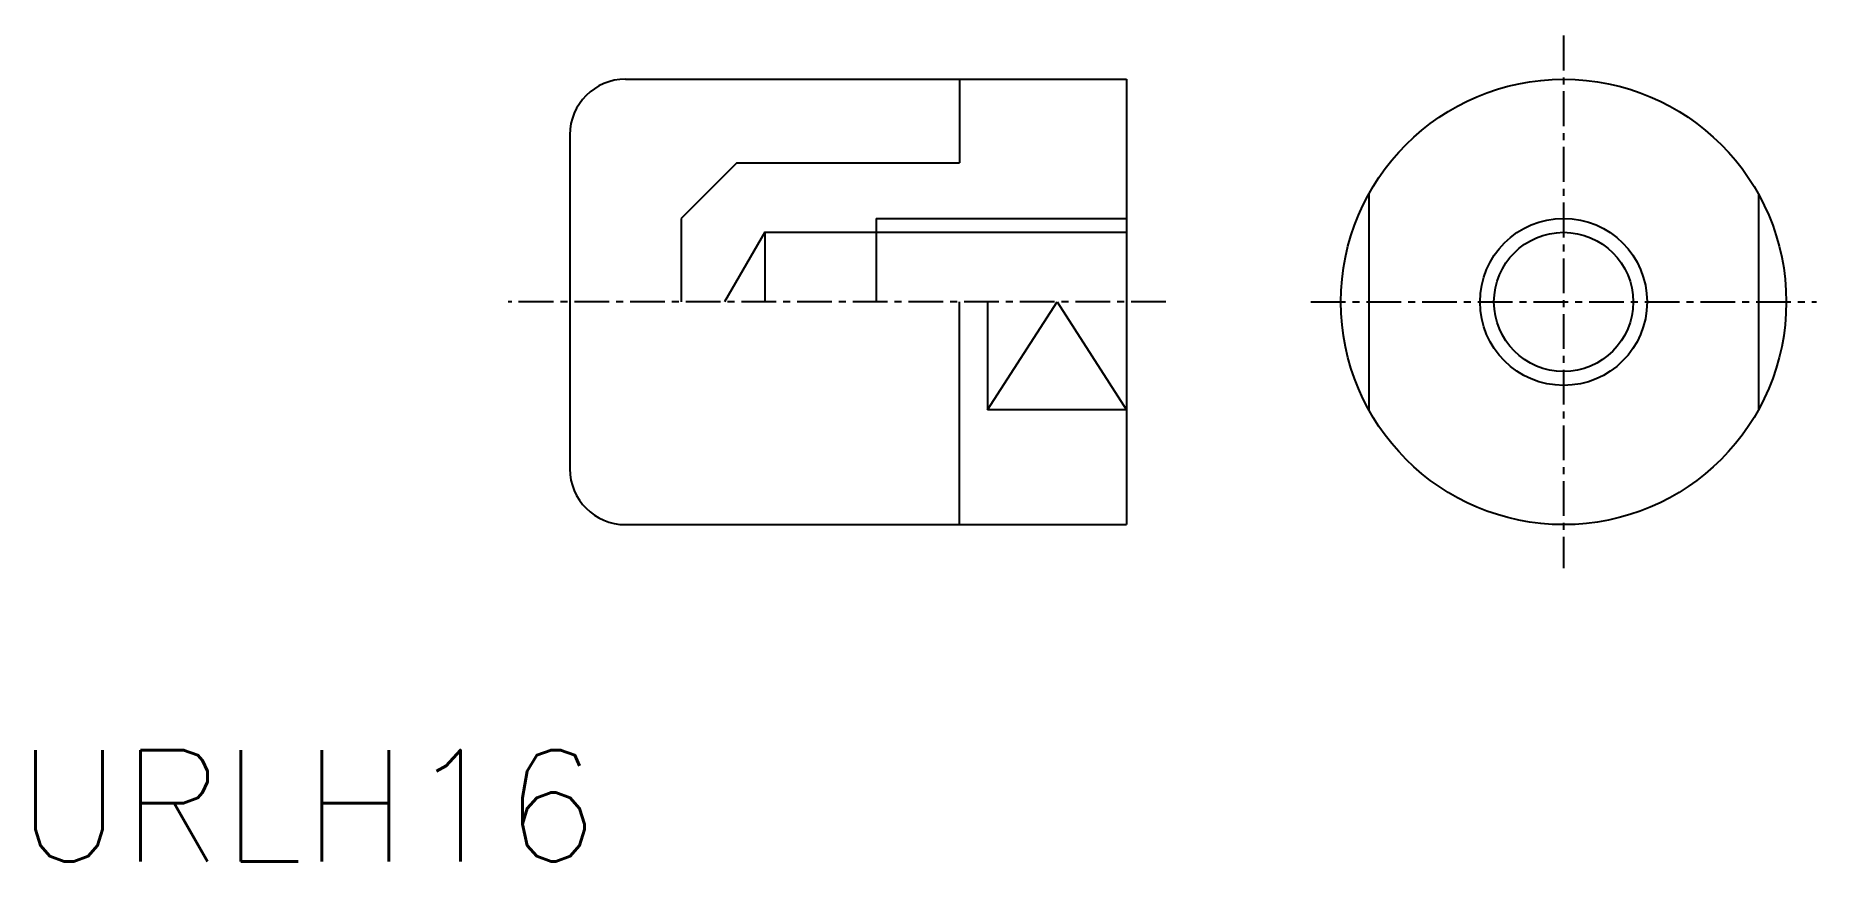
# Model space of a CAD drawing. Extents: x -46.3 to 17.7, y -20.1 to 9.6.
import ezdxf

# ---------------------------------------------------------------- set-up
doc = ezdxf.new("R2010")
doc.units = 0
doc.linetypes.add('CENTER', pattern=[2, 1.25, -0.25, 0.25, -0.25])
doc.layers.get('0').update_dxf_attribs({"linetype": 'CONTINUOUS'})
doc.layers.add('CENTER', color=1, linetype='CENTER')
doc.styles.get("Standard").update_dxf_attribs({"font": 'txt.shx', "bigfont": 'bigfont.shx'})

msp = doc.modelspace()

# ---------------------------------------------------------------- linework, layer by layer
at = {"linetype": 'CONTINUOUS'}
for p, q in [((-25.111754, 8), (-7.111754, 8)), ((-13.111754, 8), (-13.111754, 5)), ((-7.111754, 8), (-7.111754, -8)), ((-27.111754, 6), (-27.111754, -6)), ((-21.111754, 5), (-23.111754, 3)), ((-21.111754, 5), (-13.111754, 5)), ((1.58502, 3.872983), (1.58502, -3.872983)), ((15.58502, 3.872983), (15.58502, -3.872983)), ((-23.111754, 3), (-23.111754, 0)), ((-16.111754, 3), (-16.111754, 0)), ((-20.111754, 2.5), (-21.55513, 0)), ((-20.111754, 2.5), (-20.111754, 0)), ((-20.111754, 2.5), (-7.111754, 2.5)), ((-13.111754, -8), (-13.111754, 0)), ((-12.111754, 0), (-12.111754, -3.872983)), ((-7.111754, -3.872983), (-12.111754, -3.872983)), ((-25.111754, -8), (-7.111754, -8))]:
    msp.add_line(p, q, dxfattribs=at)
at = {"color": 3, "linetype": 'CONTINUOUS'}
for p, q in [((-16.111754, 3), (-7.111754, 3)), ((-12.111754, -3.872983), (-9.611754, 0)), ((-9.611754, 0), (-7.111754, -3.872983))]:
    msp.add_line(p, q, dxfattribs=at)
at = {"linetype": 'CONTINUOUS'}
for radius in [8, 2.5]:
    msp.add_circle((8.58502, 0), radius, dxfattribs=at)
at = {"color": 3, "linetype": 'CONTINUOUS'}
msp.add_circle((8.58502, 0), 3, dxfattribs=at)
at = {"linetype": 'CONTINUOUS'}
for centre, start, end in [((-25.111754, 6), 90, 180), ((-25.111754, -6), 180, 269.999999)]:
    msp.add_arc(centre, 2, start, end, dxfattribs=at)
at = {"layer": 'CENTER', "color": 1, "linetype": 'CENTER'}
for p, q in [((8.58502, 9.564896), (8.58502, -9.564896)), ((-5.700913, 0), (-29.324088, 0)), ((-0.496734, 0), (17.666774, 0))]:
    msp.add_line(p, q, dxfattribs=at)

# ---------------------------------------------------------------- texts
msp.add_text('URLH16', height=4).set_placement((-46.988864, -20.095813))

doc.saveas('drawing.dxf')
